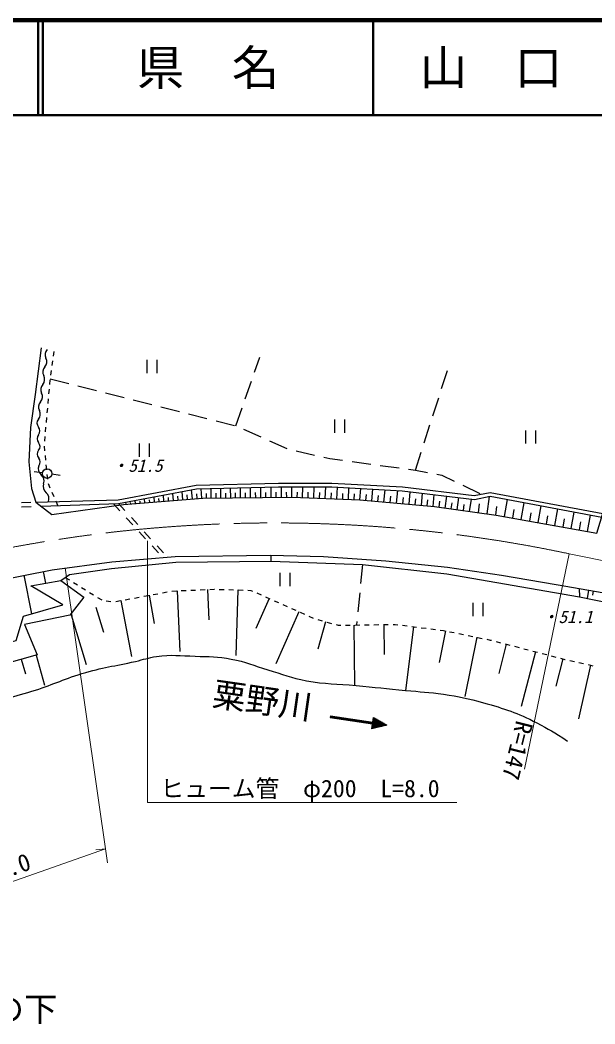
# Model space of a CAD drawing. Units: millimetres, scale not verified. Extents: x 40000 to 680000, y 20000 to 380000.
# Drawn here: x 295852 to 356311, y 274408 to 380000 of the extents above; entities that cross this region are included whole.
import ezdxf
from ezdxf.enums import TextEntityAlignment as Align

# ---------------------------------------------------------------- set-up
doc = ezdxf.new("R2010")
doc.units = ezdxf.units.MM
doc.header["$LTSCALE"] = 1000
doc.linetypes.add('CHAIN', pattern=[18.5, 12, -1.5, 3.5, -1.5])
for name, color, linetype, lineweight in [('M-BGD', 7, 'Continuous', 25), ('M-BMK', 2, 'CHAIN', 13), ('M-STR-HTXT', 7, 'Continuous', 13), ('M-TTL', 2, 'Continuous', 140), ('M-TTL-LINE', 7, 'Continuous', 50), ('M-TTL-TXT', 7, 'Continuous', 50)]:
    doc.layers.add(name, color=color, linetype=linetype, lineweight=lineweight)
doc.layers.add('M-BMK-HTXT', color=7, linetype='Continuous')
doc.styles.add('ＭＳ ゴシック', font='')
doc.styles.get('ＭＳ ゴシック').set_extended_font_data('MS Gothic')

msp = doc.modelspace()

# ---------------------------------------------------------------- linework, layer by layer
at = {"layer": 'M-BGD'}
for p, q in [((299358, 344642), (299426, 345137)), ((309175, 344252), (309175, 342852)), ((310225, 344252), (310225, 342852)), ((320514, 342979), (321060, 344540)), ((299222, 343651), (299290, 344147)), ((298978, 341667), (299022, 342165)), ((299030, 342250), (300969, 341760)), ((299086, 342661), (299154, 343156)), ((340182, 341230), (340790, 343135)), ((298889, 340671), (298934, 341169)), ((301938, 341514), (303877, 341024)), ((319523, 340147), (320184, 342035)), ((298800, 339675), (298845, 340173)), ((304847, 340778), (306785, 340288)), ((307755, 340042), (309694, 339552)), ((339269, 338372), (339877, 340277)), ((298712, 338679), (298756, 339177)), ((310663, 339307), (312602, 338816)), ((318533, 337315), (319193, 339203)), ((298623, 337683), (298667, 338181)), ((313572, 338571), (315510, 338080)), ((328930, 337973), (328930, 336573)), ((329980, 337973), (329980, 336573)), ((298534, 336687), (298578, 337185)), ((316480, 337835), (318419, 337344)), ((319340, 336959), (321169, 336150)), ((338357, 335514), (338965, 337420)), ((349002, 336846), (349002, 335446)), ((350052, 336846), (350052, 335446)), ((298445, 335690), (298490, 336189)), ((298460, 334695), (298410, 335193)), ((308386, 335457), (308386, 334057)), ((309436, 335457), (309436, 334057)), ((322084, 335746), (323913, 334937)), ((298560, 333700), (298510, 334197)), ((324883, 334699), (326832, 334251)), ((327807, 334027), (328443, 333880)), ((328443, 333880), (329778, 333699)), ((337444, 332657), (338052, 334562)), ((298659, 332705), (298609, 333202)), ((330769, 333564), (332750, 333295)), ((333741, 333160), (335723, 332890)), ((336714, 332756), (337444, 332657)), ((337444, 332657), (338686, 332426)), ((298205, 332368), (297349, 332495)), ((298759, 331710), (298709, 332207)), ((300051, 332094), (299195, 332221)), ((339669, 332243), (340208, 332143)), ((340208, 332143), (341514, 331510)), ((299033, 330761), (298833, 331219)), ((313970, 329625), (313894, 330582)), ((314967, 329704), (314888, 330692)), ((315967, 329721), (315957, 330718)), ((316977, 329731), (316968, 330742)), ((318003, 329741), (317993, 330766)), ((319043, 329751), (319033, 330792)), ((320098, 329761), (320088, 330817)), ((321169, 329772), (321159, 330843)), ((322256, 329782), (322245, 330869)), ((323351, 329793), (323340, 330888)), ((324435, 329803), (324425, 330888)), ((325561, 329763), (325604, 330888)), ((326731, 329718), (326776, 330888)), ((327948, 329671), (327995, 330888)), ((329182, 329623), (329229, 330857)), ((330397, 329577), (330444, 330792)), ((331595, 329530), (331702, 330725)), ((332834, 329420), (332945, 330659)), ((334119, 329305), (334233, 330590)), ((335451, 329187), (335570, 330519)), ((342414, 331073), (344214, 330201)), ((299433, 329844), (299233, 330302)), ((307989, 329146), (307964, 329467)), ((308986, 329226), (308952, 329652)), ((309485, 329266), (309463, 329532)), ((309983, 329306), (309940, 329838)), ((310481, 329346), (310456, 329665)), ((310980, 329385), (310929, 330024)), ((311478, 329425), (311448, 329798)), ((311977, 329465), (311917, 330210)), ((312475, 329505), (312441, 329931)), ((312974, 329545), (312905, 330396)), ((313472, 329585), (313434, 330064)), ((314469, 329665), (314429, 330158)), ((315467, 329717), (315462, 330215)), ((316472, 329726), (316467, 330232)), ((317490, 329736), (317485, 330249)), ((318523, 329746), (318518, 330266)), ((319571, 329756), (319566, 330284)), ((320634, 329767), (320629, 330302)), ((321713, 329777), (321707, 330320)), ((322803, 329788), (322798, 330335)), ((323893, 329798), (323888, 330340)), ((324998, 329784), (325020, 330347)), ((326146, 329740), (326168, 330325)), ((327340, 329694), (327363, 330303)), ((328565, 329647), (328589, 330264)), ((329789, 329600), (329813, 330208)), ((330996, 329554), (331019, 330153)), ((332215, 329475), (332270, 330095)), ((333477, 329363), (333534, 330005)), ((334785, 329246), (334844, 329912)), ((336112, 329128), (336171, 329789)), ((336773, 329069), (336891, 330391)), ((337414, 329012), (337471, 329653)), ((338055, 328954), (338169, 330237)), ((338677, 328899), (338732, 329521)), ((339299, 328844), (339409, 330087)), ((340553, 328674), (340729, 329928)), ((341832, 328495), (342011, 329774)), ((343136, 328312), (343318, 329616)), ((344978, 328054), (345236, 329896)), ((346784, 327769), (347105, 329570)), ((295993, 329270), (296993, 329291)), ((296009, 328799), (297009, 328833)), ((298008, 328868), (298064, 328870)), ((299833, 328928), (299633, 329386)), ((305676, 329118), (306351, 328381)), ((306203, 329135), (306878, 328398)), ((306993, 329066), (306976, 329281)), ((307491, 329106), (307478, 329266)), ((308488, 329186), (308471, 329399)), ((339926, 328762), (340014, 329389)), ((341192, 328585), (341282, 329224)), ((342484, 328404), (342575, 329056)), ((344057, 328183), (344186, 329104)), ((345884, 327927), (346011, 328833)), ((347677, 327610), (347835, 328502)), ((348569, 327452), (348886, 329236)), ((350337, 327138), (350651, 328905)), ((352088, 326827), (352399, 328578)), ((307027, 327644), (307703, 326907)), ((307554, 327661), (308230, 326924)), ((349453, 327295), (349610, 328179)), ((351213, 326982), (351368, 327858)), ((352956, 326672), (353110, 327540)), ((353823, 326518), (354131, 328253)), ((355541, 326213), (355847, 327932)), ((354682, 326366), (354835, 327225)), ((308379, 326170), (309055, 325433)), ((308906, 326187), (309582, 325450)), ((309731, 324696), (310407, 323959)), ((310258, 324713), (310934, 323976)), ((331861, 322726), (331668, 320735)), ((296255, 321603), (297054, 317543)), ((298285, 322002), (298529, 320760)), ((300611, 321376), (301036, 321113)), ((323180, 321849), (323180, 320449)), ((324230, 321849), (324230, 320449)), ((301461, 320849), (301886, 320586)), ((302310, 320322), (302735, 320059)), ((311810, 319940), (312307, 319962)), ((312379, 319965), (312662, 313576)), ((312807, 319984), (313306, 320006)), ((313806, 320028), (314305, 320050)), ((314805, 320072), (315304, 320095)), ((315574, 320107), (315715, 316912)), ((315804, 320117), (316267, 320137)), ((316267, 320137), (316303, 320136)), ((316803, 320120), (317303, 320105)), ((317803, 320089), (318302, 320073)), ((318769, 320058), (318552, 313169)), ((318802, 320057), (319302, 320042)), ((319802, 320026), (320121, 320016)), ((320121, 320016), (320286, 319943)), ((355651, 320043), (355499, 319160)), ((356143, 319958), (356067, 319516)), ((303160, 319795), (303585, 319532)), ((304010, 319268), (304435, 319005)), ((304914, 318902), (305412, 318859)), ((305909, 318844), (306400, 318935)), ((306462, 318947), (307559, 313039)), ((306892, 319027), (307383, 319118)), ((307875, 319209), (308367, 319300)), ((308858, 319392), (309350, 319483)), ((309416, 319495), (309964, 316541)), ((309841, 319574), (310333, 319665)), ((310825, 319757), (311316, 319848)), ((311808, 319939), (311810, 319940)), ((322035, 319167), (320638, 316017)), ((320743, 319740), (321200, 319537)), ((321657, 319335), (322114, 319132)), ((322571, 318929), (323028, 318727)), ((331572, 319740), (331379, 317749)), ((303831, 318231), (304616, 315618)), ((323486, 318524), (323943, 318321)), ((324400, 318119), (324857, 317916)), ((343476, 318692), (343476, 317292)), ((344526, 318692), (344526, 317292)), ((301217, 317446), (302788, 312219)), ((325185, 317770), (322751, 312279)), ((325314, 317713), (325771, 317511)), ((326228, 317308), (326685, 317105)), ((327159, 316948), (327640, 316813)), ((327989, 316715), (327178, 313824)), ((328121, 316678), (328603, 316543)), ((329084, 316408), (329323, 316341)), ((329323, 316341), (329575, 316345)), ((330075, 316353), (330575, 316360)), ((330941, 316366), (331037, 310048)), ((331075, 316368), (331575, 316375)), ((331282, 316754), (331245, 316370)), ((332075, 316383), (332575, 316391)), ((333075, 316398), (333575, 316406)), ((334075, 316413), (334574, 316421)), ((334100, 316414), (334148, 313255)), ((335074, 316429), (335306, 316432)), ((335306, 316432), (335572, 316399)), ((336068, 316336), (336564, 316274)), ((337243, 316189), (336401, 309487)), ((337061, 316212), (337557, 316149)), ((338053, 316087), (338549, 316024)), ((339045, 315962), (339541, 315900)), ((340592, 315751), (339917, 312442)), ((340037, 315837), (340378, 315794)), ((340378, 315794), (340531, 315763)), ((341021, 315663), (341511, 315564)), ((342001, 315464), (342491, 315364)), ((343901, 315077), (342635, 308863)), ((342981, 315264), (343471, 315164)), ((343961, 315065), (344451, 314965)), ((344941, 314865), (345297, 314792)), ((345297, 314792), (345429, 314758)), ((345913, 314633), (346397, 314507)), ((346987, 314354), (346191, 311285)), ((346881, 314382), (347365, 314256)), ((347849, 314130), (348333, 314005)), ((348817, 313879), (349301, 313754)), ((349785, 313628), (350269, 313503)), ((295980, 312775), (296417, 311226)), ((297529, 313212), (298425, 310036)), ((350056, 313558), (348559, 307787)), ((350753, 313377), (351237, 313252)), ((351721, 313126), (352205, 313001)), ((352941, 312810), (352193, 309924)), ((352689, 312875), (353154, 312755)), ((353154, 312755), (353173, 312750)), ((353661, 312640), (354148, 312530)), ((355848, 312146), (354569, 306489)), ((354636, 312420), (355124, 312309)), ((355611, 312199), (356099, 312089)), ((328499, 306810), (328475, 306652)), ((328475, 306652), (332924, 305977)), ((328481, 306691), (332930, 306017)), ((328487, 306731), (332936, 306056)), ((328493, 306771), (332942, 306096)), ((328499, 306810), (332948, 306136)), ((332846, 305463), (333027, 306650)), ((333955, 306104), (332966, 306254)), ((333769, 306213), (332978, 306333)), ((333584, 306322), (332990, 306412)), ((333398, 306431), (333002, 306491)), ((333212, 306541), (333015, 306571)), ((333027, 306650), (334419, 305832)), ((334419, 305832), (332846, 305463)), ((333056, 305512), (332858, 305542)), ((333266, 305561), (332870, 305621)), ((333475, 305611), (332882, 305701)), ((333685, 305660), (332894, 305780)), ((333895, 305709), (332906, 305859)), ((334105, 305758), (332918, 305938)), ((334314, 305807), (332930, 306017)), ((334327, 305886), (332942, 306096)), ((334141, 305995), (332954, 306175))]:
    msp.add_line(p, q, dxfattribs=at)
for points in [[(298084, 345539), (297453, 340604), (296939, 337130), (296781, 333537), (297042, 330727), (297509, 329302), (299191, 327993), (306720, 329045), (315072, 329713), (324486, 329804), (331593, 329531), (339428, 328832), (345927, 327921), (356526, 326038), (357211, 328352)], [(297509, 329302), (306160, 329534), (314372, 331079), (323035, 331288), (328654, 331288), (336064, 330893), (343626, 329982), (345296, 330316), (357136, 328097)], [(298064, 328870), (306203, 329135), (314414, 330680), (323040, 330888), (328643, 330888), (336029, 330494), (343641, 329577), (345299, 329909), (357022, 327711)], [(234018, 294178), (235483, 292666), (241010, 294126), (251157, 305299), (258184, 310432), (280195, 317981), (286251, 319469), (292975, 320958), (299236, 322189), (305498, 323011), (312155, 323560), (322161, 323709), (327767, 323590), (334321, 323117), (340796, 322446), (346481, 321616), (352245, 320629), (360496, 319208), (369893, 317550), (386632, 314550), (402858, 311075), (404675, 308667)], [(312223, 322964), (322249, 323099), (322261, 323707)], [(300153, 321048), (301048, 321689), (305451, 322296), (312223, 322964)], [(322249, 323099), (331861, 322726), (340740, 321750), (354706, 319322)], [(354665, 320213), (354706, 319322), (371122, 315970), (384580, 312912), (387230, 312425)]]:
    msp.add_lwpolyline(points, dxfattribs=at)
msp.add_lwpolyline([(261166, 301917), (264740, 306893), (295431, 314735), (296201, 317301), (300358, 318482), (296971, 320483), (300153, 321048), (302565, 319303), (301076, 317404), (296326, 316411), (297656, 313248), (286719, 310161), (279127, 309190), (268166, 305831)], close=True, dxfattribs=at)
msp.add_circle((298700, 332295), 500, dxfattribs=at)
for centre, radius, start, end in [((299260, 344814), 788, 137.00906, 208.89259), ((297880, 344053), 788, 317.00906, 28.89259), ((299033, 342978), 788, 137.00906, 208.89259), ((297653, 342217), 788, 317.00906, 28.89259), ((298806, 341142), 788, 137.00906, 208.89259), ((297426, 340381), 788, 317.00906, 28.89259), ((298579, 339307), 788, 137.00906, 208.89259), ((298259, 337604), 630, 140.08813, 220.83597), ((297199, 338545), 788, 317.00906, 28.89259), ((297306, 336780), 630, 320.08813, 40.83597), ((298272, 335972), 630, 140.08813, 220.83597), ((298285, 334340), 630, 140.08813, 220.83597), ((297319, 335148), 630, 320.08813, 40.83597), ((297332, 333517), 630, 320.08813, 40.83597), ((298640, 332830), 872, 161.13389, 229.33808), ((297504, 331507), 872, 341.13389, 49.33808), ((299154, 330943), 872, 161.13389, 229.33808), ((298018, 329620), 872, 341.13389, 49.33808)]:
    msp.add_arc(centre, radius, start, end, dxfattribs=at)
msp.add_open_spline([(227276, 292090), (229024, 291761), (229563, 291672), (231045, 291551), (232763, 291410), (233736, 291453), (235458, 291534), (237669, 291637), (238921, 291689), (241096, 292098), (243115, 292477), (244152, 293066), (246120, 293654), (246861, 293875), (247336, 293842), (248025, 294193), (249652, 295020), (250383, 295801), (251996, 296655), (252795, 297077), (253319, 297147), (254189, 297391), (256299, 297985), (257620, 297730), (259715, 298376), (260928, 298750), (261606, 298981), (262770, 299490), (265702, 300772), (267154, 301907), (270118, 303111), (273004, 304283), (274724, 304693), (277757, 305400), (280143, 305957), (281540, 305956), (283948, 306405), (286814, 306939), (288420, 307243), (291260, 307900), (293546, 308429), (294831, 308717), (297077, 309395), (299171, 310028), (300264, 310627), (302357, 311264), (304513, 311921), (305789, 312035), (307986, 312542), (308852, 312741), (309323, 312930), (310202, 313058), (311776, 313286), (312683, 313134), (314272, 313088), (315759, 313045), (316605, 313054), (318068, 312785), (319600, 312502), (320398, 312093), (321895, 311661), (323482, 311202), (324341, 310815), (325964, 310507), (327977, 310125), (329146, 310208), (331185, 310008), (333223, 309809), (334364, 309691), (336401, 309487), (337959, 309331), (338843, 309330), (340390, 309088), (342043, 308829), (342971, 308656), (344581, 308199), (346837, 307557), (348116, 307153), (350199, 306073), (351497, 305399), (351981, 305126), (353418, 304160)], degree=3, knots=[0, 0, 0, 0, 1, 1, 1, 2, 2, 2, 3, 3, 3, 4, 4, 4, 5, 5, 5, 6, 6, 6, 7, 7, 7, 8, 8, 8, 9, 9, 9, 10, 10, 10, 11, 11, 11, 12, 12, 12, 13, 13, 13, 14, 14, 14, 15, 15, 15, 16, 16, 16, 17, 17, 17, 18, 18, 18, 19, 19, 19, 20, 20, 20, 21, 21, 21, 22, 22, 22, 23, 23, 23, 24, 24, 24, 25, 25, 25, 26, 26, 26, 27, 27, 27, 27], dxfattribs=at)
at = {"layer": 'M-BMK'}
msp.add_line((353602, 323862), (366085, 321283), dxfattribs=at)
msp.add_arc((322606, 177458), 149649, 78.04645, 109.1928, dxfattribs=at)
at = {"layer": 'M-STR-HTXT'}
for p, q in [((353602, 323862), (348920, 301201)), ((300587, 322367), (305064, 291341)), ((268069, 279911), (304850, 292825)), ((304850, 292825), (303824, 292729))]:
    msp.add_line(p, q, dxfattribs=at)
msp.add_lwpolyline([(309247, 325223), (309247, 297708), (341772, 297708)], dxfattribs=at)
at = {"layer": 'M-TTL'}
msp.add_line((680000, 380000), (40000, 380000), dxfattribs=at)
at = {"layer": 'M-TTL-LINE'}
for p, q in [((297750, 380000), (297750, 370000)), ((298250, 380000), (298250, 370000)), ((333000, 380000), (333000, 370000)), ((40000, 370000), (680000, 370000))]:
    msp.add_line(p, q, dxfattribs=at)

# ---------------------------------------------------------------- texts
at = {"layer": 'M-BGD', "style": 'ＭＳ ゴシック'}
msp.add_text('粟野川', height=2566, rotation=351.87, dxfattribs=at).set_placement((321053, 306401), align=Align.BOTTOM_CENTER)
at = {"layer": 'M-BMK-HTXT', "style": 'ＭＳ ゴシック'}
msp.add_text('日の下', height=2566, dxfattribs=at).set_placement((294517, 273915), align=Align.BOTTOM_CENTER)
at = {"layer": 'M-STR-HTXT', "style": 'ＭＳ ゴシック', "oblique": 15}
for s, p in [('・51.5', (308138, 332082)), ('・51.1', (353378, 316174))]:
    msp.add_text(s, height=1320, dxfattribs=at).set_placement(p, align=Align.BOTTOM_CENTER)
at = {"layer": 'M-STR-HTXT', "style": 'ＭＳ ゴシック'}
for s, rotation, p in [('R=147', 255.964, (346755, 303527)), ('ガードレール\u3000L=45.0', 19.345, (285551, 286049))]:
    msp.add_text(s, height=1833, rotation=rotation, dxfattribs=at).set_placement(p, align=Align.BOTTOM_CENTER)
msp.add_text('ヒューム管\u3000φ200  L=8.0', height=1833, dxfattribs=at).set_placement((325292, 297708), align=Align.BOTTOM_CENTER)
at = {"layer": 'M-TTL-TXT', "style": 'ＭＳ ゴシック'}
for s, p in [('県\u3000名', (315625, 375000)), ('山\u3000口\u3000県', (350375, 375000))]:
    msp.add_text(s, height=3666, dxfattribs=at).set_placement(p, align=Align.MIDDLE_CENTER)

doc.saveas('drawing.dxf')
